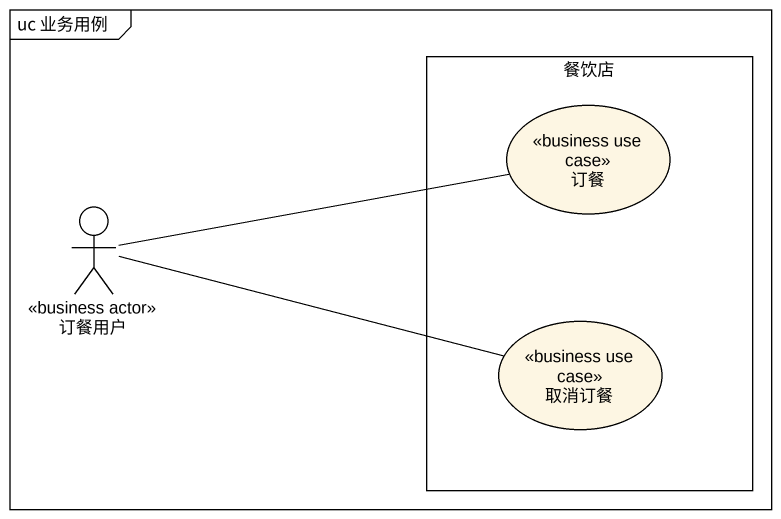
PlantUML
@startuml
mainframe uc 业务用例
rectangle 餐饮店 {
  usecase 订餐 <<business use case>>
  usecase 取消订餐 <<business use case>>
}
actor 订餐用户 <<business actor>>
订餐用户 -right- 订餐
订餐用户 -right- 取消订餐
@enduml
